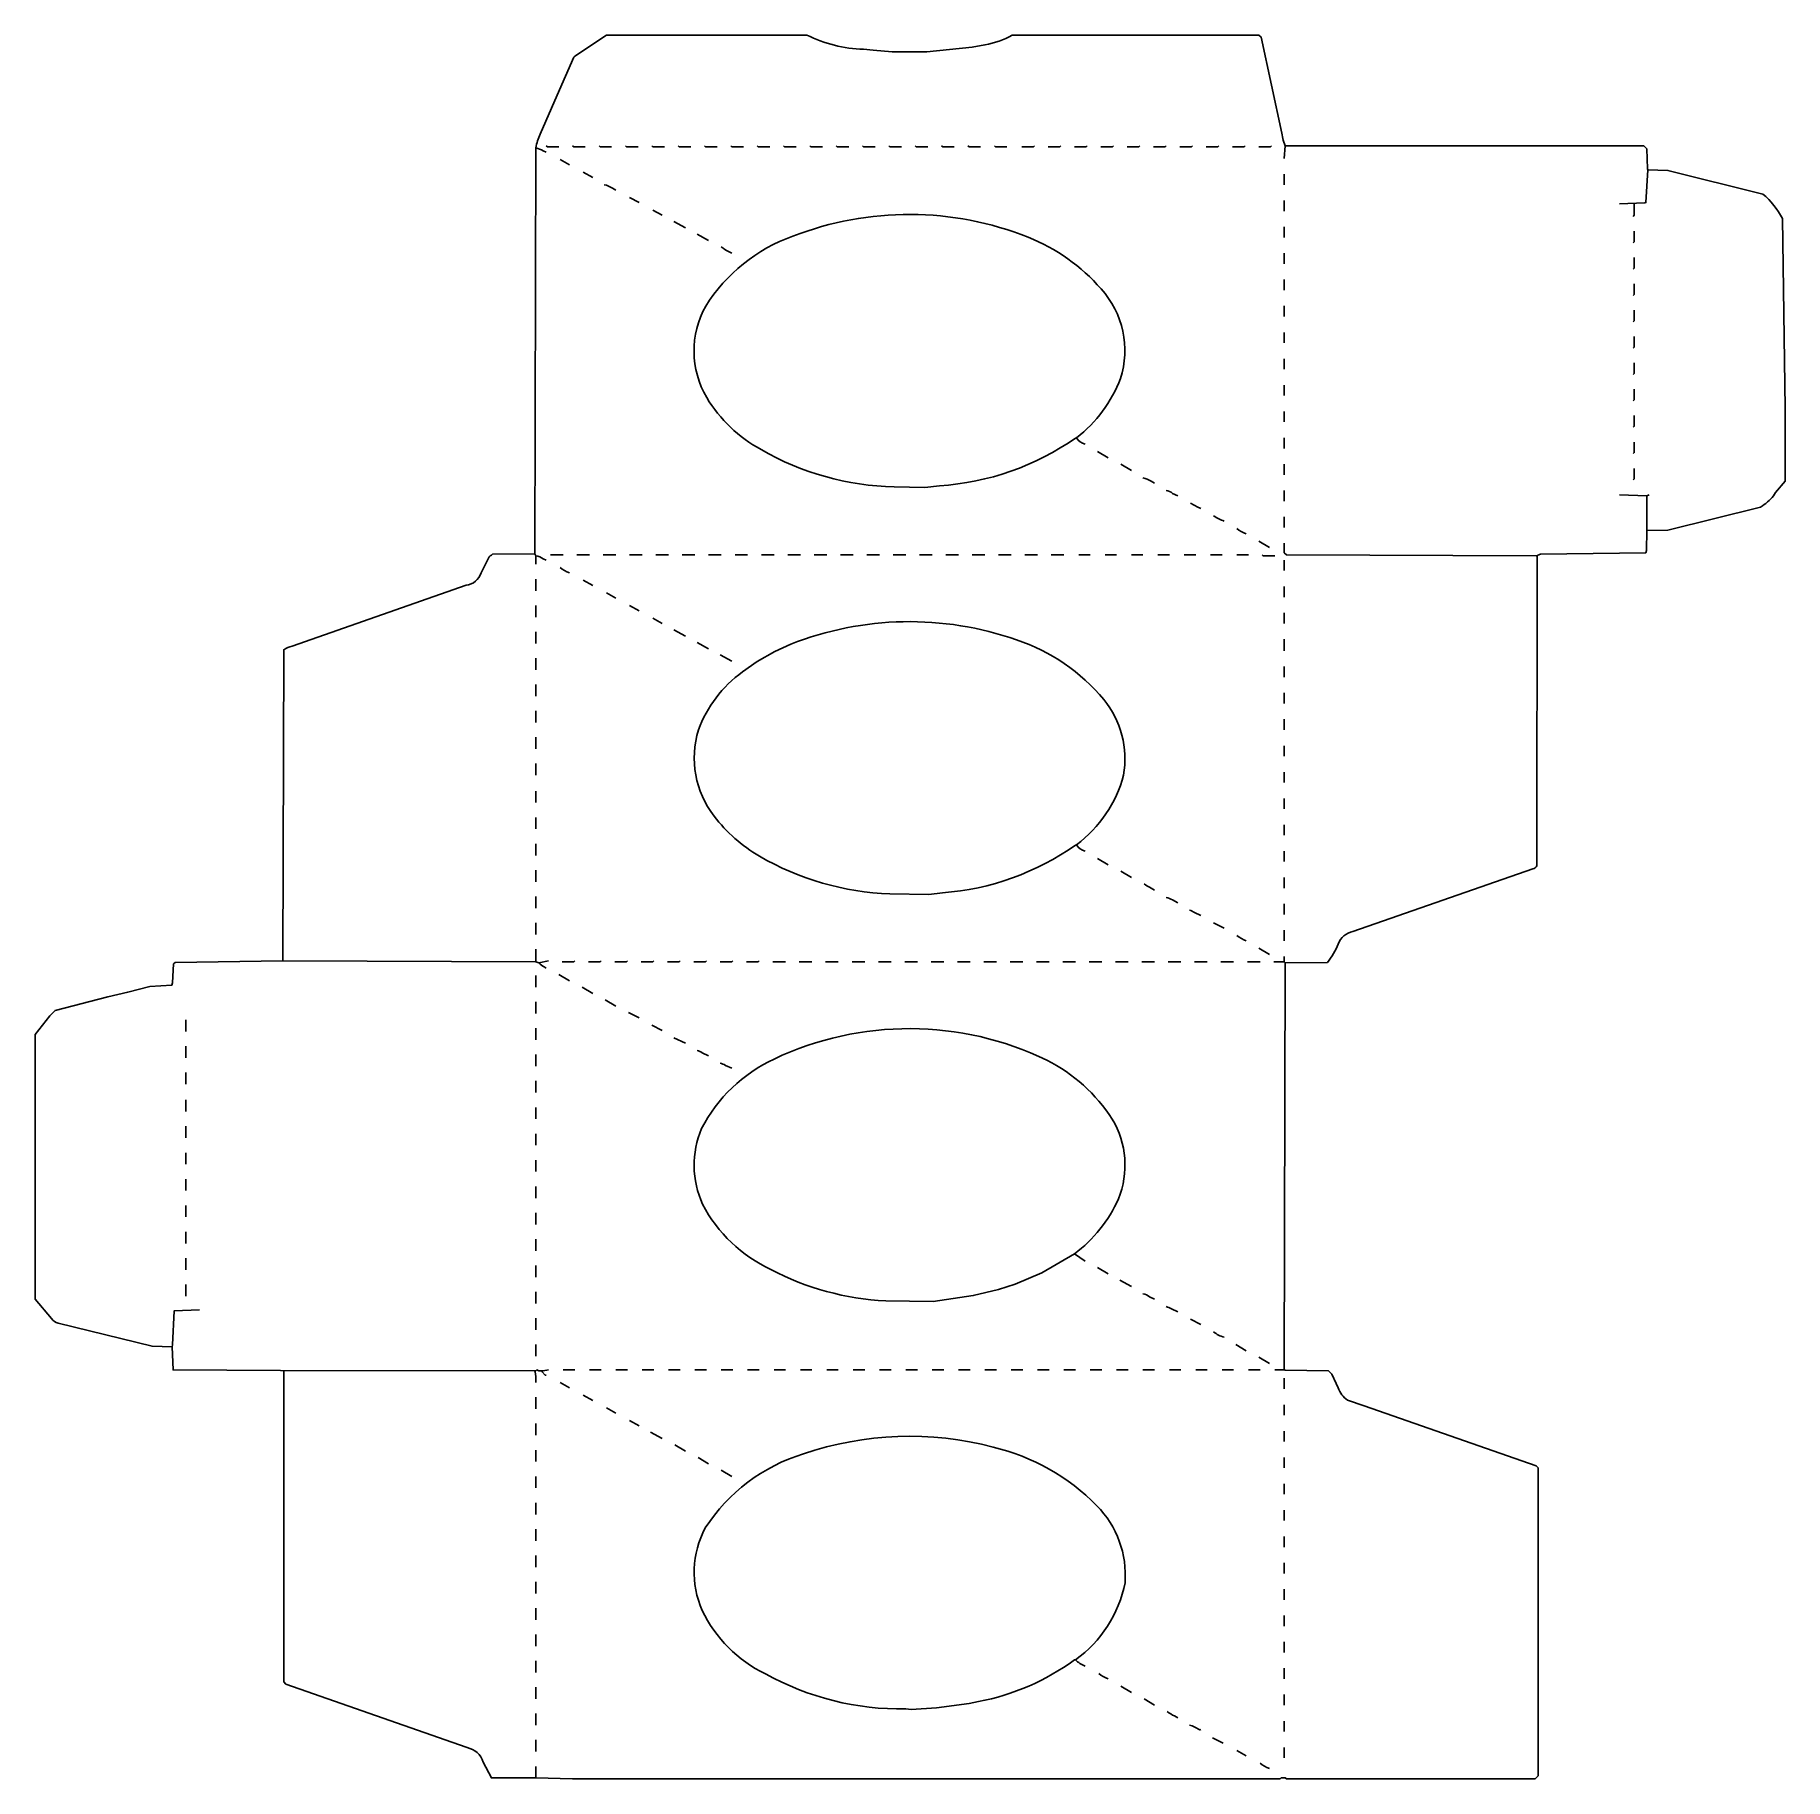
# Model space of a CAD drawing. Extents: x 85 to 1745, y 85 to 1739.
import ezdxf

# ---------------------------------------------------------------- set-up
doc = ezdxf.new("R2010")
doc.units = 0
doc.layers.get('0').update_dxf_attribs({"linetype": 'CONTINUOUS'})

msp = doc.modelspace()

# ---------------------------------------------------------------- linework, layer by layer
at = {"color": 250, "linetype": 'CONTINUOUS'}
for points in [[(560, 1237), (560, 1245), (559, 1247), (560, 1632, -0.063249), (564.3, 1644.9), (580.3, 1681.9), (596, 1718), (597, 1719), (627, 1739), (817, 1739, 0.107996), (871.044554, 1725.445545), (879.955446, 1724.554455), (898, 1723), (931, 1723), (973.94, 1727.42), (986.088235, 1729.647059, 0.089389), (1012, 1739), (1246, 1739), (1248, 1737), (1267.615385, 1645.923077), (1268.647059, 1640.911765, 0.089792), (1271, 1634)], [(570, 1628), (567.1, 1629.2, 0.079039), (560, 1632)], [(1614, 1269), (1633.977376, 1269.475113), (1721.911765, 1291.352941, 0.094383), (1734, 1302), (1736, 1305), (1745, 1316), (1745, 1385), (1742.525126, 1564.975689, 0.094564), (1724.1, 1588.2), (1633.976309, 1610.526185), (1615, 1611)], [(636, 1592), (632.846154, 1593.769231, 0.08182), (625, 1597)], [(929, 1310), (942.967005, 1311.461929, 0.137159), (1072.1, 1356.8), (1073, 1357, 0.136197), (1114.7, 1413.1, 0.267422), (1096.243902, 1498.195122, 0.119481), (1027.1, 1547.2, 0.189414), (803.9, 1548.2, 0.16832), (721.2, 1481.9, 0.266263), (722.2, 1395.1, 0.134273), (773.846154, 1345.769231, 0.126283), (900.016093, 1310.482797), (929, 1310)], [(746, 1532), (742.9, 1533.8, -0.064022), (736, 1538)], [(1081, 1351, -0.227102), (1073, 1357)], [(1147, 1314), (1143.846154, 1315.769231, 0.08182), (1136, 1319)], [(1169, 1302), (1164.153846, 1304.230769, 0.1606), (1158, 1307)], [(1191, 1290, -0.082763), (1188.1, 1291.2), (1181, 1295)], [(1270, 1257), (1270, 1248), (1272, 1246), (1509.1, 1245.2), (1510, 1245, -0.141223), (1513.004901, 1246.504999), (1612.980008, 1247.9996), (1613.526185, 1250.023691), (1614, 1269), (1614, 1302)], [(1213, 1278, -0.071135), (1203, 1283)], [(1234, 1266, -0.093395), (1225, 1271)], [(320, 861), (321, 1156, -0.084978), (328.9, 1159.3), (493.9, 1217.2, 0.301908), (508.2, 1228.9), (515.2, 1242.9, -0.132841), (519.011891, 1246.512485), (559, 1247)], [(1260, 860), (1270, 860), (1271, 859), (1310.988109, 859.487515, 0.068008), (1321.2, 876.9, -0.266417), (1335.1, 888.7), (1505.9, 948.3, 0.221429), (1509.501701, 951.001689), (1510, 1245)], [(570, 1241), (567.1, 1242.2, 0.116547), (560, 1245)], [(592, 1229, -0.070776), (583, 1234)], [(933, 924), (945.964706, 925.458824, 0.135462), (1072.1, 970.8), (1073, 971, 0.168327), (1117.58, 1037.06, 0.218864), (1098.756098, 1108.804878, 0.140083), (1016.1, 1165.3, 0.180414), (801.9, 1161.2), (786.9, 1154.2), (770.1, 1144.8), (756, 1135, 0.146066), (714.3, 1079.9, 0.244552), (729.230769, 998.153846, 0.097589), (772.153846, 960.230769, 0.123121), (896.012803, 924.486505), (933, 924)], [(1081, 965, -0.227102), (1073, 971)], [(1147, 928), (1143.9, 929.8, -0.064022), (1137, 934)], [(1169, 916), (1163.846154, 918.769231, 0.099546), (1158, 921)], [(1191, 904), (1184.9, 906.8, 0.076053), (1180, 909)], [(1234, 880, -0.070776), (1225, 885)], [(215, 495), (196.023691, 495.473815), (107.088235, 517.352941, -0.183114), (100.752941, 521.788235), (85, 540), (85, 791), (99.2, 808.9), (104.1, 813.8), (154.088235, 826.647059), (172.911765, 831.352941), (194.021649, 836.523711), (214.905618, 837.991011), (215.527624, 840.024862), (216.472376, 857.975138), (218.004901, 859.504999), (320, 861), (560, 860), (563, 859), (572, 861)], [(570, 854), (568.1, 855.2, -0.111334), (563, 859)], [(937, 538), (974.932432, 543.405405), (998.9, 549.3), (1014.9, 554.3), (1039.9, 565.2), (1071, 583, 0.126704), (1112.7, 635.1, 0.235976), (1106.8, 710.9, 0.131133), (1044.846154, 766.769231, 0.226951), (786.1, 767.8, 0.165069), (717.3, 701.9, 0.210507), (718.3, 630.1, 0.166821), (783.1, 568.2, 0.10958), (892.010628, 538.488899), (937, 538)], [(724, 771), (717.9, 773.8, 0.076053), (713, 776)], [(746, 759), (739.9, 761.8, 0.076053), (735, 764)], [(1147, 540), (1142.153846, 542.230769, 0.1606), (1136, 545)], [(1169, 528), (1162.9, 530.8, 0.076053), (1158, 533)], [(1213, 504, -0.107441), (1203, 509)], [(321, 472), (321, 177), (323, 175), (494.1, 115.2), (494.9, 114.8, -0.267818), (510.2, 101.1), (518, 86), (560, 86), (595, 85), (1266, 85), (1267, 86), (1271, 86), (1272, 85), (1508, 85), (1511, 88), (1511, 380), (1509, 382), (1345.9, 438.8), (1330.1, 444.3, -0.177414), (1321.2, 456.1), (1319.2, 460.1), (1315, 469), (1312, 472), (1270.9, 472.8), (1270, 473), (1261, 473)], [(560, 461, 0.091428), (559, 472)], [(916, 151), (939.980069, 152.478336), (971.067568, 156.594595), (979.911765, 158.352941, 0.110408), (1071, 198), (1072, 198, 0.188886), (1119, 271, 0.216359), (1092.247059, 344.211765, 0.141977), (993.911765, 399.647059, 0.14869), (813.9, 393.3, 0.177394), (720.8, 323.1, 0.228526), (717.8, 244.9, 0.168706), (777.846154, 184.769231, 0.132613), (910.979245, 151.522642), (916, 151)], [(1081, 192, -0.093322), (1072, 198)], [(1103, 180, -0.070776), (1094, 185)], [(1169, 143), (1165.9, 144.8, -0.064022), (1159, 149)], [(1191, 132), (1190, 131.5), (1185.1, 134.2, 0.105047), (1180, 136)], [(1256, 95, -0.070776), (1247, 100)]]:
    msp.add_lwpolyline(points, format="xyb", dxfattribs=at)
at = {"color": 252, "linetype": 'CONTINUOUS'}
for points in [[(582, 1633), (571, 1633), (570, 1634)], [(607, 1633), (596, 1633), (595, 1634)], [(632, 1633), (621, 1633), (620, 1634)], [(657, 1633), (646, 1633), (645, 1634)], [(682, 1633), (671, 1633), (670, 1634)], [(707, 1633), (696, 1633), (695, 1634)], [(732, 1633), (721, 1633), (720, 1634)], [(757, 1633), (746, 1633), (745, 1634)], [(782, 1633), (771, 1633), (770, 1634)], [(807, 1633), (796, 1633), (795, 1634)], [(832, 1633), (821, 1633), (820, 1634)], [(857, 1633), (846, 1633), (845, 1634)], [(882, 1633), (871, 1633), (870, 1634)], [(907, 1633), (896, 1633), (895, 1634)], [(932, 1633), (921, 1633), (920, 1634)], [(957, 1633), (946, 1633), (945, 1634)], [(982, 1633), (971, 1633), (970, 1634)], [(1007, 1633), (996, 1633), (995, 1634)], [(1021, 1633), (1032, 1633), (1033, 1634)], [(1046, 1633), (1057, 1633), (1058, 1634)], [(1071, 1633), (1082, 1633), (1083, 1634)], [(1096, 1633), (1107, 1633), (1108, 1634)], [(1121, 1633), (1132, 1633), (1133, 1634)], [(1146, 1633), (1157, 1633), (1158, 1634)], [(1171, 1633), (1182, 1633), (1183, 1634)], [(1196, 1633), (1207, 1633), (1208, 1634)], [(1221, 1633), (1232, 1633), (1233, 1634)], [(1246, 1633), (1257, 1633), (1258, 1634)], [(1601, 1542), (1602, 1543), (1602, 1553)], [(1601, 1517), (1602, 1518), (1602, 1528)], [(1601, 1492), (1602, 1493), (1602, 1503)], [(1601, 1467), (1602, 1468), (1602, 1478)], [(1601, 1442), (1602, 1443), (1602, 1453)], [(1601, 1417), (1602, 1418), (1602, 1428)], [(1601, 1392), (1602, 1393), (1602, 1403)], [(1601, 1367), (1602, 1368), (1602, 1378)], [(1601, 1342), (1602, 1343), (1602, 1353)], [(1601, 1317), (1602, 1318), (1602, 1328)], [(1261, 1245), (1250, 1245), (1249, 1246)], [(585, 860), (596, 860), (597, 861)], [(610, 860), (621, 860), (622, 861)], [(635, 860), (646, 860), (647, 861)], [(660, 860), (671, 860), (672, 861)], [(685, 860), (696, 860), (697, 861)], [(710, 860), (721, 860), (722, 861)], [(735, 860), (746, 860), (747, 861)], [(760, 860), (771, 860), (772, 861)]]:
    msp.add_lwpolyline(points, dxfattribs=at)
at = {"color": 250, "linetype": 'CONTINUOUS'}
for points in [[(1588, 1579), (1612.1, 1579.7), (1613.004734, 1580.068639), (1615, 1611), (1614.473815, 1612.023691), (1614, 1631), (1611, 1634), (1271, 1634), (1270, 1622)], [(592, 1616), (583, 1621)], [(614, 1604), (605, 1609)], [(1270, 1597), (1270, 1607)], [(658, 1580), (649, 1585)], [(1270, 1572), (1270, 1582)], [(680, 1568), (671, 1573)], [(702, 1556), (691, 1562)], [(724, 1544), (713, 1550)], [(1270, 1547), (1270, 1557)], [(1270, 1522), (1270, 1532)], [(1270, 1497), (1270, 1507)], [(1270, 1472), (1270, 1482)], [(1270, 1447), (1270, 1457)], [(1270, 1422), (1270, 1432)], [(1270, 1397), (1270, 1407)], [(1270, 1372), (1270, 1382)], [(1270, 1347), (1270, 1357)], [(1103, 1338), (1093, 1344)], [(1125, 1326), (1115, 1332)], [(1270, 1322), (1270, 1332)], [(1270, 1297), (1270, 1307)], [(1588, 1303), (1614, 1302), (1616, 1303)], [(1270, 1272), (1270, 1282)], [(724, 1246), (736, 1246)], [(749, 1246), (761, 1246)], [(774, 1246), (786, 1246)], [(799, 1246), (811, 1246)], [(824, 1246), (836, 1246)], [(849, 1246), (861, 1246)], [(874, 1246), (886, 1246)], [(899, 1246), (911, 1246)], [(924, 1246), (936, 1246)], [(949, 1246), (961, 1246)], [(974, 1246), (986, 1246)], [(999, 1246), (1011, 1246)], [(1024, 1246), (1036, 1246)], [(1049, 1246), (1061, 1246)], [(1075, 1246), (1086, 1246)], [(1100, 1246), (1111, 1246)], [(1125, 1246), (1136, 1246)], [(1150, 1246), (1161, 1246)], [(1175, 1246), (1186, 1246)], [(1200, 1246), (1211, 1246)], [(1225, 1246), (1236, 1246)], [(1256, 1253), (1246, 1259)], [(1270, 1231), (1270, 1241)], [(560, 1212), (560, 1223)], [(614, 1217), (605, 1222)], [(1270, 1206), (1270, 1216)], [(560, 1187), (560, 1198)], [(636, 1205), (627, 1210)], [(658, 1193), (649, 1198)], [(680, 1181), (671, 1186)], [(1270, 1181), (1270, 1191)], [(560, 1162), (560, 1173)], [(702, 1169), (691, 1175)], [(724, 1157), (713, 1163)], [(1270, 1155), (1270, 1166)], [(560, 1137), (560, 1148)], [(746, 1145), (735, 1151)], [(1270, 1130), (1270, 1140)], [(560, 1112), (560, 1123)], [(1270, 1105), (1270, 1115)], [(560, 1087), (560, 1098)], [(1270, 1080), (1270, 1090)], [(560, 1062), (560, 1073)], [(1270, 1055), (1270, 1065)], [(560, 1037), (560, 1048)], [(1270, 1030), (1270, 1040)], [(560, 1011), (560, 1022)], [(1270, 1005), (1270, 1015)], [(560, 986), (560, 997)], [(1270, 980), (1270, 990)], [(560, 961), (560, 972)], [(1270, 955), (1270, 965)], [(560, 936), (560, 947)], [(1103, 952), (1093, 958)], [(1125, 940), (1115, 946)], [(1270, 930), (1270, 940)], [(560, 911), (560, 922)], [(1270, 905), (1270, 915)], [(560, 886), (560, 897)], [(1213, 892), (1203, 897)], [(1270, 880), (1270, 890)], [(560, 860), (560, 872)], [(1256, 867), (1246, 873)], [(1270, 473), (1271, 859), (1270, 860), (1270, 865)], [(560, 836), (560, 847)], [(592, 842), (582, 848)], [(614, 830), (604, 836)], [(560, 811), (560, 822)], [(636, 818), (626, 824)], [(228, 794), (228, 805)], [(560, 786), (560, 797)], [(658, 807), (648, 812)], [(680, 795), (670, 800)], [(702, 783), (691, 788)], [(228, 769), (228, 780)], [(560, 761), (560, 772)], [(228, 744), (228, 755)], [(560, 736), (560, 747)], [(228, 718), (228, 729)], [(560, 711), (560, 722)], [(228, 693), (228, 704)], [(560, 686), (560, 697)], [(228, 668), (228, 679)], [(560, 661), (560, 672)], [(228, 643), (228, 654)], [(560, 636), (560, 647)], [(228, 618), (228, 629)], [(560, 611), (560, 622)], [(228, 593), (228, 604)], [(560, 586), (560, 597)], [(1081, 576), (1071, 583)], [(228, 568), (228, 579)], [(560, 561), (560, 572)], [(1103, 564), (1093, 570)], [(228, 543), (228, 554)], [(1125, 552), (1114, 558)], [(560, 536), (560, 547)], [(572, 473), (567, 472), (563, 472), (561, 473), (560, 472), (317.995193, 472.504901), (216, 473), (215, 495), (215.3, 496.9), (217, 529), (241, 530)], [(560, 511), (560, 522)], [(1191, 516), (1181, 521)], [(560, 486), (560, 497)], [(1234, 491), (1224, 497)], [(1256, 479), (1246, 485)], [(586, 473), (597, 473)], [(611, 473), (622, 473)], [(636, 473), (647, 473)], [(661, 473), (672, 473)], [(686, 473), (697, 473)], [(711, 473), (722, 473)], [(736, 473), (747, 473)], [(761, 473), (772, 473)], [(786, 473), (797, 473)], [(811, 473), (822, 473)], [(836, 473), (847, 473)], [(861, 473), (872, 473)], [(886, 473), (897, 473)], [(911, 473), (922, 473)], [(936, 473), (947, 473)], [(961, 473), (972, 473)], [(986, 473), (997, 473)], [(1011, 473), (1022, 473)], [(1036, 473), (1047, 473)], [(1061, 473), (1072, 473)], [(1086, 473), (1097, 473)], [(1111, 473), (1122, 473)], [(1136, 473), (1147, 473)], [(1161, 473), (1172, 473)], [(1186, 473), (1197, 473)], [(1211, 473), (1222, 473)], [(1236, 473), (1247, 473)], [(1270, 455), (1270, 465)], [(592, 456), (583, 461)], [(614, 444), (605, 449)], [(560, 436), (560, 447)], [(636, 432), (627, 437)], [(1270, 430), (1270, 440)], [(560, 411), (560, 422)], [(658, 420), (649, 425)], [(680, 408), (669, 414)], [(702, 396), (692, 402)], [(1270, 405), (1270, 415)], [(560, 386), (560, 397)], [(724, 384), (714, 390)], [(1270, 380), (1270, 390)], [(560, 361), (560, 372)], [(746, 372), (736, 378)], [(1270, 355), (1270, 365)], [(560, 336), (560, 347)], [(1270, 330), (1270, 340)], [(560, 311), (560, 322)], [(1270, 305), (1270, 315)], [(560, 286), (560, 297)], [(1270, 280), (1270, 290)], [(560, 261), (560, 272)], [(1270, 255), (1270, 265)], [(560, 236), (560, 247)], [(1270, 230), (1270, 240)], [(560, 211), (560, 222)], [(1270, 205), (1270, 215)], [(560, 186), (560, 197)], [(1270, 180), (1270, 190)], [(560, 161), (560, 172)], [(1125, 167), (1115, 173)], [(1147, 155), (1137, 161)], [(1270, 155), (1270, 165)], [(560, 136), (560, 147)], [(1270, 130), (1270, 140)], [(560, 111), (560, 122)], [(1212, 119), (1202, 124)], [(1234, 107), (1225, 112)], [(1270, 105), (1270, 115)], [(560, 86), (560, 97)]]:
    msp.add_lwpolyline(points, dxfattribs=at)
at = {"color": 251, "linetype": 'CONTINUOUS'}
for points in [[(1601, 1567), (1602, 1568), (1602, 1579)], [(574, 1246), (586, 1246)], [(599, 1246), (611, 1246)], [(624, 1246), (636, 1246)], [(649, 1246), (661, 1246)], [(674, 1246), (686, 1246)], [(699, 1246), (711, 1246)], [(785, 860), (797, 860)], [(810, 860), (822, 860)], [(835, 860), (847, 860)], [(860, 860), (872, 860)], [(885, 860), (897, 860)], [(910, 860), (922, 860)], [(935, 860), (947, 860)], [(960, 860), (972, 860)], [(985, 860), (997, 860)], [(1010, 860), (1022, 860)], [(1035, 860), (1047, 860)], [(1060, 860), (1072, 860)], [(1085, 860), (1097, 860)], [(1110, 860), (1122, 860)], [(1135, 860), (1147, 860)], [(1160, 860), (1172, 860)], [(1185, 860), (1197, 860)], [(1210, 860), (1222, 860)], [(1235, 860), (1247, 860)]]:
    msp.add_lwpolyline(points, dxfattribs=at)
at = {"color": 27, "linetype": 'CONTINUOUS'}
msp.add_lwpolyline([(570, 468), (569, 468), (566, 471), (566, 472)], dxfattribs=at)

doc.saveas('drawing.dxf')
